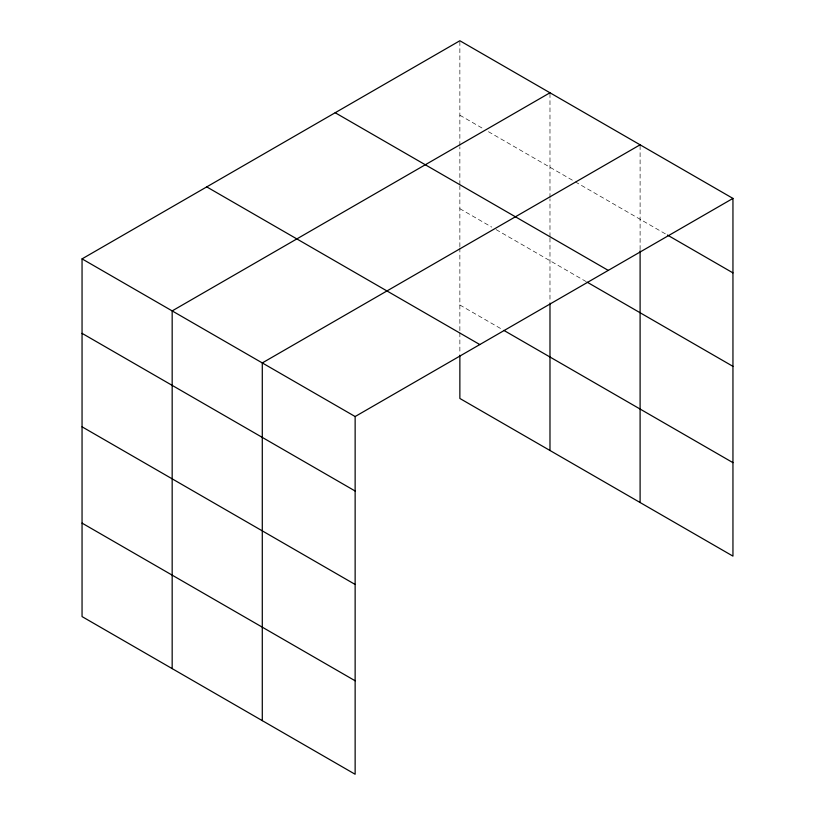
<?xml version="1.0" encoding="UTF-8"?>
<svg xmlns="http://www.w3.org/2000/svg" width="815" height="815" viewBox="0 0 815 815"><rect width="100%" height="100%" fill="white"/><g stroke="black" fill="none" stroke-linecap="round" stroke-linejoin="round"><path stroke-width="0.61" stroke-dasharray="4.08 3.06" d="M459.864 246.701L459.864 185.952M459.864 184.689L459.864 146.792M459.864 145.528L459.864 40.75M549.982 237.98L549.982 302.528M549.982 236.717L549.982 198.819M549.982 197.556L549.982 92.778M640.101 249.584L640.101 144.805M459.864 115.21L482.938 128.536M488.44 131.714L574.157 181.205M575.258 181.837L666.313 234.404M459.864 208.691L491.73 227.09M496.131 229.626L586.25 281.654M459.864 304.993L502.723 329.739M459.864 247.964L459.864 331.511M459.864 332.775L459.864 354.25"/><path stroke-width="1.22" d="M640.101 250.847L640.101 502.519M459.864 355.513L459.864 398.464L732.95 556.125L732.95 198.412L459.864 40.75L82.05 258.875L82.05 616.588L355.136 774.25L355.136 416.536L82.05 258.875M549.982 92.778L172.169 310.902L172.169 668.616M640.101 144.805L262.287 362.93L262.287 720.643M355.136 416.536L732.95 198.412M667.404 235.036L732.95 272.882M335.189 112.735L608.265 270.397M587.35 282.285L732.95 366.353M503.823 330.37L732.95 462.655M206.735 186.89L479.811 344.562M82.05 333.345L355.136 491.007M82.05 426.815L355.136 584.477M82.05 523.118L355.136 680.78M549.982 303.801L549.982 450.491"/></g></svg>
